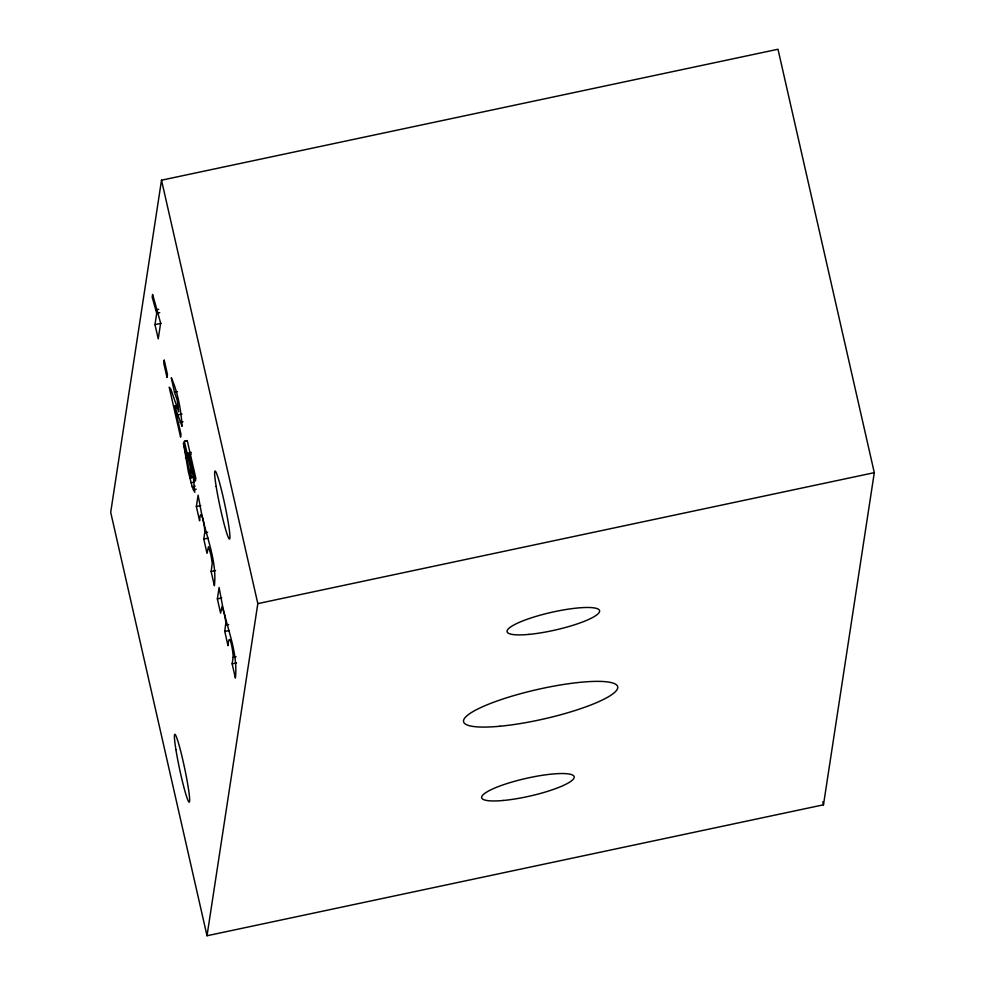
<?xml version="1.0" encoding="UTF-8"?>
<svg xmlns="http://www.w3.org/2000/svg" width="985" height="985" viewBox="0 0 985 985"><rect width="100%" height="100%" fill="white"/><g stroke="black" fill="none" stroke-linecap="round" stroke-linejoin="round"><path stroke-width="1.48" d="M233.137 657.34C233.543 653.572 229.283 628.048 228.015 645.692L224.777 631.434L225.885 622.298L224.506 614.652L222.068 606.403L220.603 613.126L217.365 598.88L219.113 587.503L221.859 602.192C226.353 627.285 238.296 652.353 235.39 678.086L232.14 663.841L233.137 657.34L236.068 656.712M204.72 532.86C205.348 528.502 200.768 503.126 199.598 520.782L196.36 506.536L198.108 495.16L200.854 509.848C205.348 534.941 217.291 560.009 214.385 585.743L211.135 571.497L212.268 563.235L210.852 554.617L208.475 546.7L207.01 553.336L203.772 539.09L204.72 532.86L207.663 532.232M161.515 180.193L110.702 512.335L207.01 935.75L823.485 804.807L874.298 472.665L777.99 49.25L161.515 180.193L257.824 603.62L207.01 935.75M154.99 324.631L156.726 313.292L152.182 297.162L152.601 294.429L160.641 323.117L158.228 338.877L154.99 324.631L161.011 323.351M191.275 477.7L190.573 467.826L184.33 441.403L187.249 440.541L195.818 478.217L195.387 481.037L189.268 454.159L188.357 454.59L193.38 477.245L194.784 492.34L192.21 486.799L188.357 471.815L183.444 442.967L190.597 476.346L191.275 477.7L194.217 477.085M174.579 406.066L182.065 426.357C181.166 410.314 177.669 391.759 171.304 377.772L174.493 392.264L177.165 399.959L178.728 411.865L170.787 389.075L169.223 387.216L180.587 437.168L181.006 434.36L174.579 406.066L177.546 405.438M155.679 309.93L158.696 309.29M156.726 313.292L159.73 312.651M174.493 392.264L177.46 391.636M175.367 408.147L178.334 407.519M177.571 414.956L182.028 414.008M180.009 422.294L182.976 421.654M184.33 441.403L187.273 440.787M186.904 453.322L191.312 452.386M188.357 454.59L191.287 453.974M185.439 457.853L188.369 457.225M189.773 477.774L192.703 477.146M191.053 482.761L193.983 482.145M192.21 486.799L195.153 486.171M193.257 489.865L196.2 489.237M196.36 506.536L200.768 505.6M203.772 539.09L208.167 538.155M211.135 571.497L215.543 570.561M217.365 598.88L221.773 597.944M257.824 603.62L874.298 472.665M225.725 625.204L228.668 624.576M224.777 631.434L229.173 630.499M232.14 663.841L236.548 662.905M822.795 801.815L823.485 804.807M164.224 360.214L163.769 363.219L167.007 377.477L167.462 374.46L164.224 360.214M500.011 726.228A78.997 15.07 -12.8 0 0 617.718 687.838A78.997 15.07 -12.8 0 0 504.246 698.562A78.997 15.07 -12.8 0 0 500.011 726.228M216.171 486.479A34.758 2.561 78 0 0 229.308 538.992A34.758 2.561 78 0 0 221.366 489.631A34.758 2.561 78 0 0 216.171 486.479M528.97 634.389A47.391 9.037 -12.8 0 0 599.594 611.353A47.391 9.037 -12.8 0 0 531.518 617.792A47.391 9.037 -12.8 0 0 528.97 634.389M175.909 749.622A34.758 2.561 78 0 0 189.046 802.135A34.758 2.561 78 0 0 181.092 752.786A34.758 2.561 78 0 0 175.909 749.622M503.557 800.448A47.391 9.037 -12.8 0 0 574.181 777.424A47.391 9.037 -12.8 0 0 506.105 783.851A47.391 9.037 -12.8 0 0 503.557 800.448"/></g></svg>
